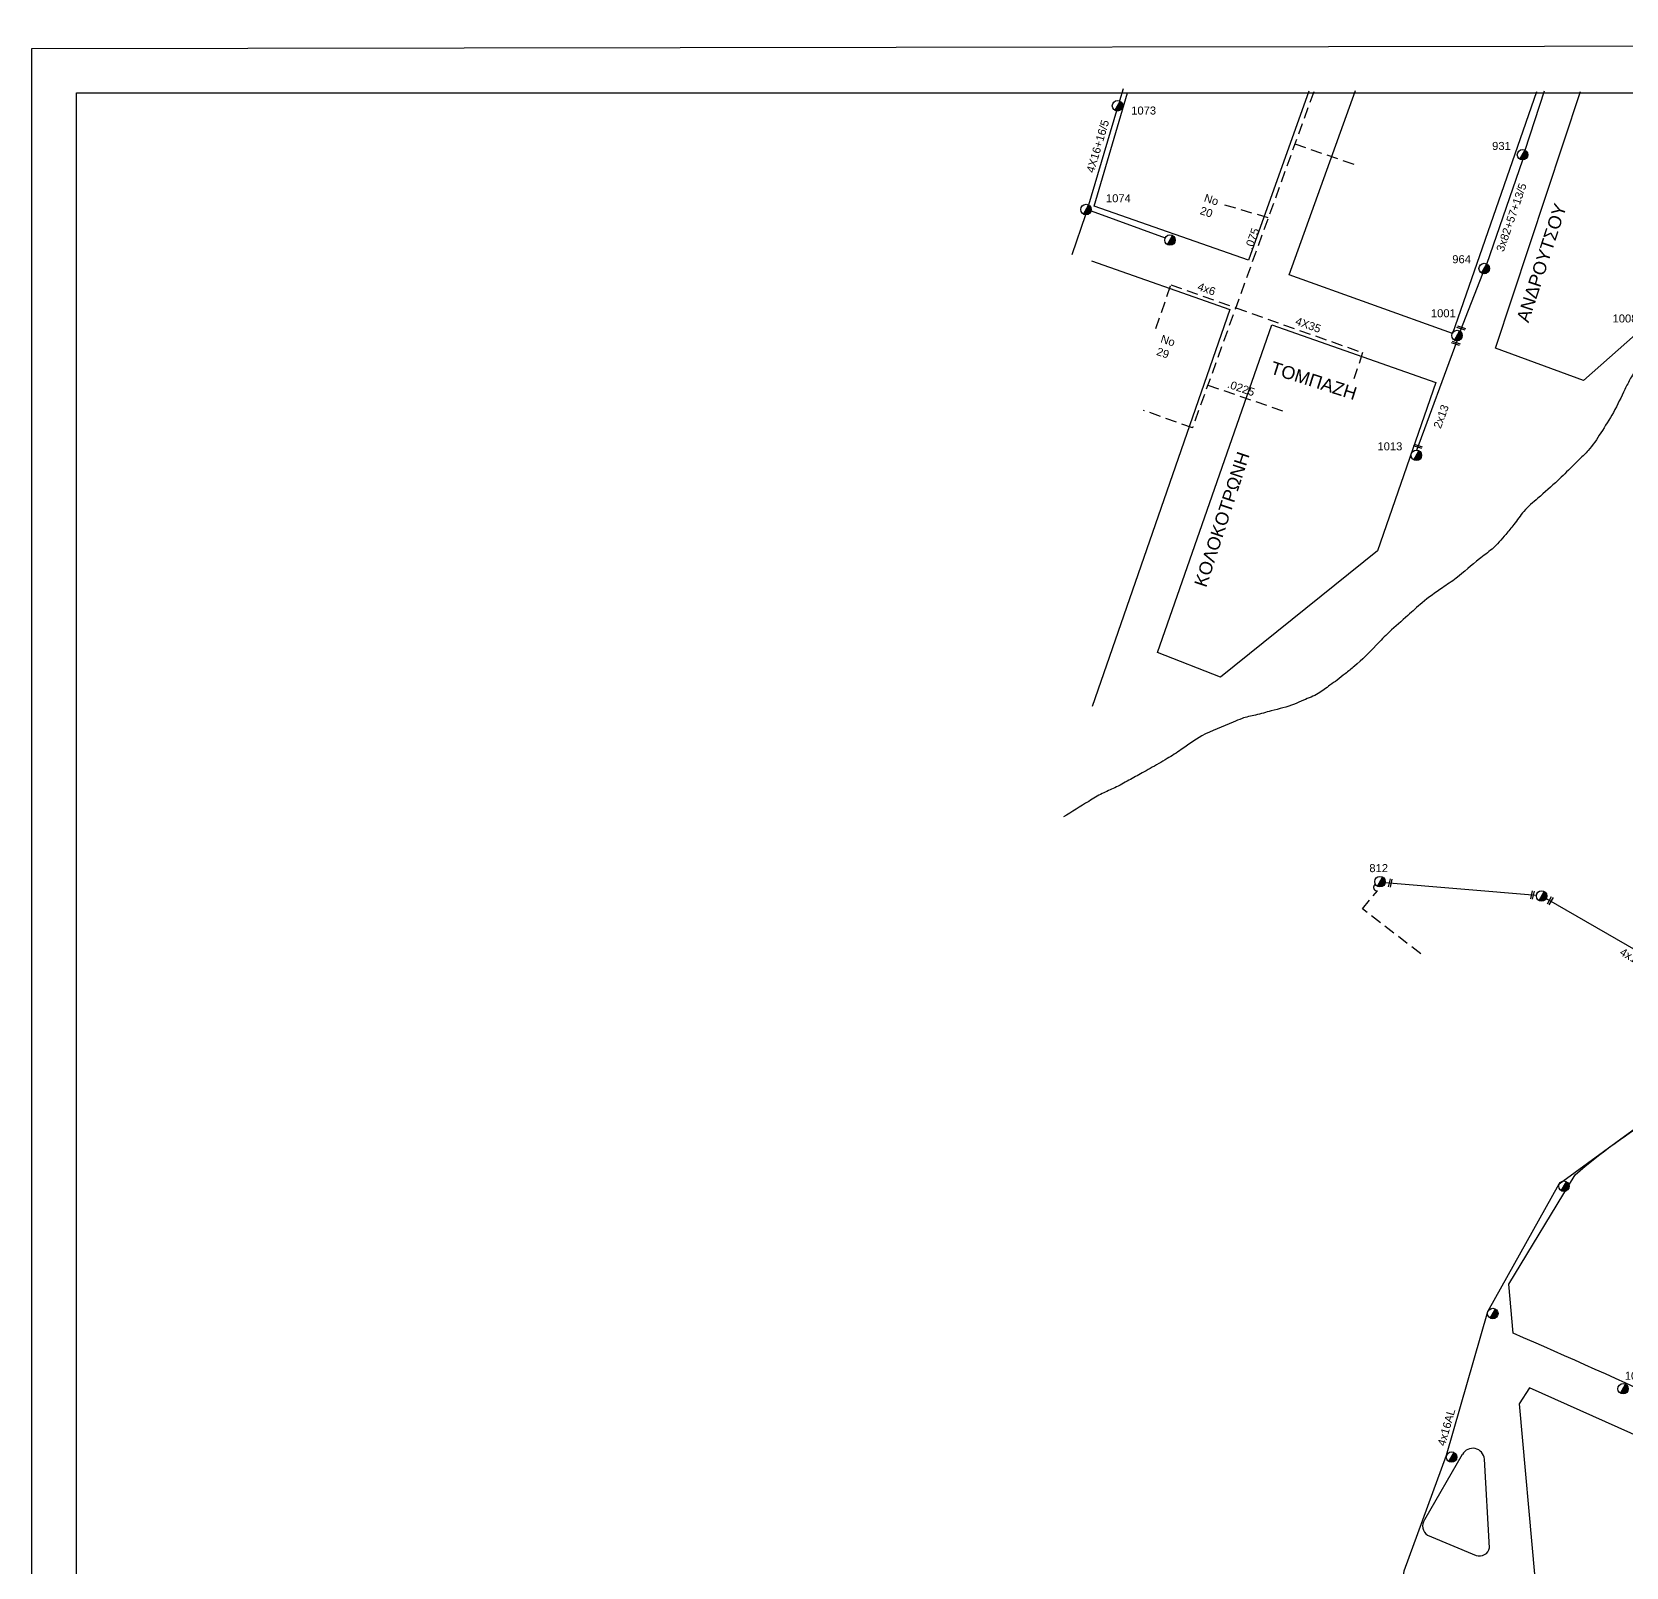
# Model space of a CAD drawing. Header units: millimetres. Extents: x 1091 to 3521, y 1177 to 2968.
# Drawn here: x 1091.3 to 1449.9, y 2623.2 to 2968.4 of the extents above; entities that cross this region are included whole.
import ezdxf
from ezdxf.enums import TextEntityAlignment as Align

# ---------------------------------------------------------------- set-up
doc = ezdxf.new("R2010")
doc.units = ezdxf.units.MM
doc.linetypes.add('DASHED', pattern=[19.05, 12.7, -6.35])
for name, color, linetype, lineweight in [('2x13', 7, 'Continuous', 30), ('3x82+57+13_5', 7, 'Continuous', 30), ('4X16+16_5', 7, 'Continuous', 30), ('4X35', 7, 'DASHED', 30), ('Άγνωστα', 7, 'Continuous', 30), ('Γυμνά εναέρια ΧΤ (3Φ)   4x16AL', 7, 'Continuous', 30), ('Υπόγεια Καλώδια Δικτύου ΧΤ   .075', 7, 'DASHED', 30), ('Υπόγεια καλώδια Παροχών ΧΤ   .0225', 7, 'DASHED', 30), ('Υπόγεια καλώδια Παροχών ΧΤ   4x6', 7, 'DASHED', 30)]:
    doc.layers.add(name, color=color, linetype=linetype, lineweight=lineweight)
for name, color, linetype in [('TEXT ΚΑΛΩΔΙΩΝ', 7, 'Continuous'), ('ΑΓΝΩΣΤΟ ΕΝΑΕΡΙΟ ΚΑΛΩΔΙΟ', 7, 'Continuous'), ('ΑΓΝΩΣΤΟ ΥΠΟΓΕΙΟ ΚΑΛΩΔΙΟ', 7, 'DASHED'), ('Μηχανική τομή', 7, 'Continuous'), ('Στύλος ΦΜ', 7, 'Continuous'), ('Στύλος ΦΜ @ 1', 7, 'Continuous'), ('Υπόβαθρο ΔΕΗ', 7, 'Continuous')]:
    doc.layers.add(name, color=color, linetype=linetype)
doc.styles.add('arial', font='arial.ttf')
doc.styles.get("Standard").update_dxf_attribs({"font": 'arial.ttf', "height": 1.8})
doc.styles.add('style1', font='arial.ttf', dxfattribs={"height": 1.8})

# ---------------------------------------------------------------- blocks, each defined once
blk = doc.blocks.new('ΥΠΑΡΧΩΝ ΤΣΙΜΕΝΤΕΝΙΟΣ ΣΤΥΛΟΣ')
at = {"layer": 'Στύλος ΦΜ'}
blk.add_hatch(color=7, dxfattribs=at).paths.add_polyline_path([(-1.29, -2.28, 0.574793), (2.62, 0, 0.268822), (1.3, 2.27)])
at = {"layer": 'Στύλος ΦΜ', "color": 7}
blk.add_line((-1.29, -2.28), (1.3, 2.27), dxfattribs=at)
blk.add_circle((0, 0), 2.62, dxfattribs=at)
at = {"layer": 'Στύλος ΦΜ', "flags": 4}
for tag, p in [('ΑΡΙΘΜΟΣ', (-4.68, 8.05)), ('ΤΥΠΟΣ', (-4.91, 3.03))]:
    blk.add_attdef(tag, p, '', height=4, dxfattribs=at)
blk = doc.blocks.new('ΜΗΧΑΝΙΚΗ ΤΟΜΗ')
at = {"layer": 'Μηχανική τομή', "ltscale": 40}
for p, q in [((-3.8, 1.2), (3.8, 1.2)), ((3.8, -0.3), (-3.8, -0.3))]:
    blk.add_line(p, q, dxfattribs=at)

msp = doc.modelspace()

# ---------------------------------------------------------------- linework, layer by layer
at = {"layer": '2x13', "color": 7, "lineweight": -3, "ltscale": 0.1}
msp.add_lwpolyline([(1402.81, 2874.37), (1411.87, 2898.95)], dxfattribs=at)
at = {"layer": '3x82+57+13_5', "color": 7, "lineweight": -3, "ltscale": 0.1}
for points in [[(1427.17, 2941.8), (1431.54, 2955.17)], [(1418.55, 2916.21), (1426.62, 2939.61)], [(1412.58, 2901.05), (1417.63, 2914.06)]]:
    msp.add_lwpolyline(points, dxfattribs=at)
at = {"layer": '4X16+16_5', "color": 7, "lineweight": -3, "ltscale": 0.1}
for points in [[(1336.73, 2955.59), (1335.92, 2952.87)], [(1335.26, 2950.62), (1328.98, 2929.48)], [(1328.27, 2927.29), (1325.24, 2918.25)]]:
    msp.add_lwpolyline(points, dxfattribs=at)
at = {"layer": '4X35', "color": 7, "lineweight": -3, "ltscale": 0.2}
for points in [[(1362.07, 2906.38), (1390.61, 2896.29)], [(1390.61, 2896.29), (1390.61, 2896.29), (1388.66, 2890.42)]]:
    msp.add_lwpolyline(points, dxfattribs=at)
at = {"layer": 'Άγνωστα', "lineweight": -3, "ltscale": 0.1}
for points in [[(3521.49, 1936.89), (1091.31, 1933.19), (1091.31, 2964.7), (3521.49, 2968.4)], [(3374.53, 1943.19), (1101.31, 1943.19), (1101.31, 2954.7), (3374.53, 2954.7)]]:
    msp.add_lwpolyline(points, close=True, dxfattribs=at)
at = {"layer": 'ΑΓΝΩΣΤΟ ΕΝΑΕΡΙΟ ΚΑΛΩΔΙΟ', "color": 7, "lineweight": -3, "ltscale": 0.1}
msp.add_lwpolyline([(1329.54, 2928.18), (1346.23, 2922.13)], dxfattribs=at)
at = {"layer": 'ΑΓΝΩΣΤΟ ΥΠΟΓΕΙΟ ΚΑΛΩΔΙΟ', "color": 7, "lineweight": -3, "ltscale": 0.2}
for points in [[(1375.38, 2943.22), (1389.23, 2938.47)], [(1369.38, 2926.6), (1358.72, 2929.72)], [(1352.31, 2879.36), (1341.31, 2883.31)]]:
    msp.add_lwpolyline(points, dxfattribs=at)
at = {"layer": 'ΑΓΝΩΣΤΟ ΥΠΟΓΕΙΟ ΚΑΛΩΔΙΟ', "color": 5, "lineweight": -3, "ltscale": 0.2}
msp.add_lwpolyline([(1403.67, 2761.1), (1390.57, 2771.2), (1393.94, 2775.26, -0.804524), (1393.49, 2776.75, 1.302241)], format="xyb", dxfattribs=at)
at = {"layer": 'Γυμνά εναέρια ΧΤ (3Φ)   4x16AL', "color": 5, "lineweight": -3, "ltscale": 0.1}
for points in [[(1395.67, 2777.15), (1429.7, 2774.29)], [(1431.88, 2773.53), (1479.63, 2746.06)]]:
    msp.add_lwpolyline(points, dxfattribs=at)
at = {"layer": 'Γυμνά εναέρια ΧΤ (3Φ)   4x16AL', "color": 85, "lineweight": -3, "ltscale": 0.1}
msp.add_lwpolyline([(1384.49, 2498.58), (1389.52, 2530.2), (1393.29, 2564.21), (1396.89, 2597.11), (1399.95, 2622.41), (1409.5, 2648.4), (1418.79, 2680.67), (1434.84, 2709.4), (1457.56, 2726)], dxfattribs=at)
at = {"layer": 'Υπόβαθρο ΔΕΗ', "lineweight": -3, "ltscale": 0.1}
for points in [[(1378.48, 2955.09), (1364.96, 2917.07), (1330.2, 2929.23), (1337.71, 2954.72)], [(1429.72, 2954.89), (1410.79, 2900.56), (1374.08, 2913.81), (1389, 2955.25)], [(1482.01, 2955.03), (1467.58, 2914.16), (1440.27, 2890.05), (1420.51, 2897.27), (1439.64, 2954.99)], [(1329.6, 2916.9), (1360.76, 2905.96), (1329.8, 2816.74)], [(1413.03, 2648.57), (1404.53, 2633.87)], [(1419.15, 2627.58), (1418, 2647.5)], [(1405.22, 2630.38), (1416.13, 2625.86)]]:
    msp.add_lwpolyline(points, dxfattribs=at)
for points in [[(1358.62, 2823.35), (1344.47, 2828.83), (1370.17, 2902.52), (1407.04, 2889.58), (1393.99, 2851.71)], [(1466.85, 2605.01), (1469.12, 2607.06), (1465.18, 2646.99), (1428.11, 2663.54), (1425.81, 2659.94), (1429.36, 2620.83)]]:
    msp.add_lwpolyline(points, close=True, dxfattribs=at)
msp.add_lwpolyline([(1424.47, 2675.81), (1423.51, 2686.83), (1438.43, 2711.45, -0.040882), (1456.88, 2724.87), (1463.48, 2662.39), (1461.24, 2659.31, 0.006676), (1424.47, 2675.81, -1.666506)], format="xyb", dxfattribs=at)
for centre, radius, start, end in [((1415.36, 2647.29), 2.65, 4.5323, 151.1207), ((1406.49, 2632.45), 2.42, 144.1116, 238.3659), ((1416.9, 2628.02), 2.29, 250.321, 348.9701)]:
    msp.add_arc(centre, radius, start, end, dxfattribs=at)
for points in [[(1560.21, 2954.67), (1559.82, 2951.76), (1557.94, 2949.11), (1555.12, 2946.01), (1553.2, 2945), (1550.08, 2943.04), (1546.59, 2940.2), (1545.1, 2938.51), (1543.49, 2937.09), (1540.61, 2934.65), (1538.28, 2933.14), (1535, 2931.26), (1530.67, 2928.5), (1527.42, 2926.5), (1523.4, 2923.79), (1521.28, 2921.91), (1518.77, 2920.04), (1515.62, 2918.27), (1512, 2916.4), (1509.87, 2914.74), (1507.05, 2912.85), (1504.92, 2912.13), (1501.58, 2911.58), (1497.53, 2911.19), (1493.42, 2911.08), (1490.63, 2910.91), (1487.26, 2910.42), (1485.4, 2909.88), (1482.28, 2908.99), (1480.1, 2907.83), (1477.69, 2906.39), (1476.1, 2905.35), (1474.85, 2904.64), (1473.37, 2904.04), (1470.43, 2903.39), (1467.16, 2902.62), (1464.7, 2901.91), (1461.48, 2900.7), (1458.98, 2899.34), (1456.84, 2897.74), (1454.26, 2895.36), (1452.6, 2893.18), (1450.88, 2890.53), (1449.61, 2888.03), (1447, 2882.85), (1444.17, 2878.22), (1441.35, 2874.28), (1439.46, 2872.39), (1436.06, 2869.04), (1434.53, 2867.56), (1430.02, 2863.55), (1426.89, 2860.59), (1424.62, 2857.62), (1422.81, 2855.43), (1419.72, 2852.13), (1416.87, 2849.91), (1411.62, 2845.55), (1408.57, 2843.42), (1403.97, 2840.03), (1400.77, 2837.19), (1396.61, 2833.45), (1393.65, 2830.48), (1388.75, 2825.76), (1386.7, 2824.1), (1384.9, 2822.68), (1383.27, 2821.5), (1380.62, 2819.65), (1377.33, 2818.14), (1375.26, 2817.25), (1370.06, 2815.74), (1366.5, 2814.79), (1363.48, 2814.02), (1361.5, 2813.19), (1354.43, 2810.1), (1349.8, 2807.02), (1346.66, 2805), (1342.8, 2802.79), (1340.99, 2801.78), (1338.01, 2800.13), (1334.86, 2798.43), (1332.04, 2797.16), (1329.01, 2795.4), (1323.31, 2791.89)], [(1335.62, 2394.14), (1344.53, 2394.43), (1360.48, 2397.96), (1368.34, 2400.9), (1382.02, 2406.76), (1392.47, 2412.29), (1404.4, 2419.53), (1414.47, 2426.51), (1424.18, 2433.66), (1440.74, 2446.25), (1456.58, 2459.8), (1469.4, 2472.03), (1484.71, 2486.71), (1500.03, 2502.92), (1512.41, 2518.15), (1525.7, 2534.19), (1538.08, 2550.11), (1545.44, 2560.09), (1553.43, 2571.17), (1563.13, 2584.01), (1572.27, 2596), (1582.59, 2608.49), (1588.81, 2615.95), (1597.54, 2625.89), (1607.98, 2637.46), (1622.14, 2651.57), (1629.32, 2657.89), (1640, 2666.91), (1650.61, 2676.5), (1659.43, 2684.72), (1668.7, 2693.39), (1689.74, 2710.46), (1708.26, 2725.06), (1725.86, 2739.38), (1739.9, 2751.78), (1756.42, 2767.09), (1769.1, 2780.57), (1783, 2797.11), (1792.76, 2809.93), (1802.17, 2823.54), (1812.07, 2839.71), (1821.05, 2855.6), (1829.39, 2868.85), (1841, 2886.39), (1851.12, 2901.71), (1861.81, 2917.22), (1872.99, 2931.09), (1887.34, 2947.5), (1892.81, 2952.88)]]:
    msp.add_spline(points, degree=3, dxfattribs=at)
msp.add_open_spline([(1335.62, 2395.81), (1336.34, 2395.82), (1337.06, 2395.82), (1339.21, 2395.84), (1340.64, 2395.87), (1343.27, 2395.99), (1344.48, 2396.09), (1346.9, 2396.36), (1348.11, 2396.54), (1351.72, 2397.19), (1354.12, 2397.77), (1358.13, 2398.94), (1359.76, 2399.47), (1362.99, 2400.61), (1364.6, 2401.22), (1367.63, 2402.41), (1369.06, 2402.97), (1371.9, 2404.12), (1373.31, 2404.7), (1376.69, 2406.13), (1378.64, 2407), (1382.85, 2408.99), (1385.09, 2410.14), (1389.15, 2412.33), (1390.97, 2413.35), (1394.59, 2415.42), (1396.39, 2416.48), (1400.22, 2418.81), (1402.25, 2420.1), (1406.26, 2422.75), (1408.24, 2424.12), (1413.14, 2427.59), (1416.05, 2429.72), (1420.99, 2433.36), (1423.02, 2434.88), (1427.09, 2437.9), (1429.12, 2439.41), (1434.15, 2443.21), (1437.14, 2445.51), (1444.06, 2451.04), (1447.96, 2454.32), (1453.69, 2459.41), (1455.6, 2461.15), (1459.36, 2464.68), (1461.23, 2466.47), (1464.92, 2470.03), (1466.74, 2471.79), (1470.4, 2475.3), (1472.23, 2477.04), (1477.73, 2482.27), (1481.39, 2485.75), (1488.55, 2492.85), (1492.05, 2496.47), (1496.91, 2501.86), (1498.38, 2503.55), (1501.26, 2506.97), (1502.68, 2508.7), (1505.81, 2512.59), (1507.52, 2514.75), (1510.54, 2518.5), (1511.83, 2520.09), (1514.44, 2523.25), (1515.75, 2524.82), (1519.68, 2529.52), (1522.3, 2532.64), (1527.41, 2538.95), (1529.93, 2542.15), (1534.8, 2548.51), (1537.17, 2551.66), (1541.05, 2556.89), (1542.57, 2558.96), (1545.96, 2563.67), (1547.84, 2566.31), (1550.94, 2570.6), (1552.15, 2572.26), (1554.6, 2575.54), (1555.84, 2577.18), (1558.42, 2580.57), (1559.76, 2582.33), (1562.59, 2586.05), (1564.07, 2588.03), (1567.05, 2591.99), (1568.55, 2593.97), (1571.26, 2597.43), (1572.46, 2598.92), (1574.88, 2601.87), (1576.1, 2603.33), (1578.56, 2606.27), (1579.8, 2607.75), (1582.54, 2611.04), (1584.05, 2612.87), (1586.68, 2616.03), (1587.8, 2617.36), (1590.07, 2619.99), (1591.22, 2621.29), (1593.81, 2624.22), (1595.26, 2625.84), (1598.15, 2629.09), (1599.6, 2630.72), (1603.17, 2634.7), (1605.3, 2637.05), (1609.65, 2641.68), (1611.86, 2643.97), (1616.26, 2648.34), (1618.44, 2650.44), (1622.85, 2654.49), (1625.07, 2656.45), (1629.56, 2660.29), (1631.83, 2662.18), (1635.63, 2665.38), (1637.18, 2666.68), (1641.77, 2670.66), (1644.77, 2673.39), (1649.56, 2677.8), (1651.36, 2679.46), (1654.94, 2682.79), (1656.73, 2684.46), (1660.28, 2687.82), (1662.05, 2689.52), (1665.18, 2692.45), (1666.52, 2693.69), (1669.26, 2696.12), (1670.64, 2697.32), (1674.84, 2700.86), (1677.68, 2703.15), (1683.03, 2707.36), (1685.53, 2709.3), (1693, 2715.11), (1697.95, 2719.01), (1705.34, 2724.87), (1707.79, 2726.82), (1712.69, 2730.71), (1715.12, 2732.67), (1719.85, 2736.52), (1722.14, 2738.41), (1728.94, 2744.18), (1733.37, 2748.16), (1740.52, 2754.58), (1743.24, 2757.01), (1748.6, 2761.91), (1751.25, 2764.38), (1755.91, 2768.92), (1757.94, 2770.97), (1761.94, 2775.16), (1763.91, 2777.29), (1769.01, 2782.94), (1772.1, 2786.49), (1778.15, 2793.7), (1781.11, 2797.36), (1789.42, 2808.02), (1794.6, 2815.15), (1801.5, 2825.53), (1803.47, 2828.61), (1806.9, 2834.17), (1808.38, 2836.64), (1811.3, 2841.69), (1812.73, 2844.27), (1815.62, 2849.45), (1817.06, 2852.05), (1819.5, 2856.28), (1820.48, 2857.91), (1822.45, 2861.14), (1823.46, 2862.74), (1826.07, 2866.84), (1827.69, 2869.31), (1830.94, 2874.25), (1832.57, 2876.71), (1836.34, 2882.38), (1838.47, 2885.59), (1842.73, 2892.02), (1844.86, 2895.24), (1848.41, 2900.62), (1849.83, 2902.78), (1852.69, 2907.1), (1854.13, 2909.26), (1856.89, 2913.28), (1858.2, 2915.14), (1860.9, 2918.81), (1862.29, 2920.62), (1865.12, 2924.19), (1866.55, 2925.94), (1869.38, 2929.37), (1870.77, 2931.03), (1873.55, 2934.37), (1874.93, 2936.04), (1879.14, 2941.04), (1882.01, 2944.34), (1886.07, 2948.6), (1887.12, 2949.67), (1889.25, 2951.77), (1890.32, 2952.8), (1891.48, 2953.92), (1891.56, 2954), (1891.65, 2954.08)], degree=3, knots=[0, 0, 0, 0, 2.166148, 2.166148, 6.498445, 6.498445, 10.265763, 10.265763, 14.03308, 14.03308, 21.567715, 21.567715, 26.783111, 26.783111, 31.998507, 31.998507, 36.609107, 36.609107, 41.219706, 41.219706, 47.702734, 47.702734, 55.361699, 55.361699, 61.656862, 61.656862, 67.952024, 67.952024, 75.225312, 75.225312, 82.498599, 82.498599, 93.336109, 93.336109, 100.938237, 100.938237, 108.540365, 108.540365, 119.906013, 119.906013, 135.262764, 135.262764, 143.046265, 143.046265, 150.829766, 150.829766, 158.421213, 158.421213, 166.01266, 166.01266, 181.195553, 181.195553, 196.378447, 196.378447, 203.139727, 203.139727, 209.901007, 209.901007, 218.17125, 218.17125, 224.294478, 224.294478, 230.417706, 230.417706, 242.664163, 242.664163, 254.910619, 254.910619, 266.752825, 266.752825, 274.488922, 274.488922, 284.205481, 284.205481, 290.332499, 290.332499, 296.459518, 296.459518, 303.102773, 303.102773, 310.521928, 310.521928, 317.941082, 317.941082, 323.632036, 323.632036, 329.322989, 329.322989, 335.111928, 335.111928, 342.21937, 342.21937, 347.401444, 347.401444, 352.583519, 352.583519, 359.110119, 359.110119, 365.636719, 365.636719, 375.115877, 375.115877, 384.595036, 384.595036, 393.595586, 393.595586, 402.417975, 402.417975, 411.240365, 411.240365, 417.351182, 417.351182, 429.572817, 429.572817, 436.920313, 436.920313, 444.267808, 444.267808, 451.615303, 451.615303, 457.062825, 457.062825, 462.510346, 462.510346, 473.405389, 473.405389, 482.870876, 482.870876, 501.801851, 501.801851, 511.190138, 511.190138, 520.578425, 520.578425, 529.535879, 529.535879, 547.450786, 547.450786, 558.371689, 558.371689, 569.292592, 569.292592, 578.03359, 578.03359, 586.774588, 586.774588, 600.952588, 600.952588, 615.130587, 615.130587, 641.674, 641.674, 652.706754, 652.706754, 661.38308, 661.38308, 670.280364, 670.280364, 679.177647, 679.177647, 684.825847, 684.825847, 690.474048, 690.474048, 699.322624, 699.322624, 708.1712, 708.1712, 719.749064, 719.749064, 731.326928, 731.326928, 739.082483, 739.082483, 746.838037, 746.838037, 753.616582, 753.616582, 760.393168, 760.393168, 767.169755, 767.169755, 773.671582, 773.671582, 780.173409, 780.173409, 793.177063, 793.177063, 797.627508, 797.627508, 802.077954, 802.077954, 802.435638, 802.435638, 802.435638, 802.435638], dxfattribs=at)
at = {"layer": 'Υπόγεια Καλώδια Δικτύου ΧΤ   .075', "color": 7, "lineweight": -3, "ltscale": 0.2}
msp.add_lwpolyline([(1379.61, 2954.93), (1352.31, 2879.36)], dxfattribs=at)
at = {"layer": 'Υπόγεια καλώδια Παροχών ΧΤ   .0225', "color": 7, "lineweight": -3, "ltscale": 0.2}
msp.add_lwpolyline([(1355.79, 2888.98), (1373.49, 2882.91)], dxfattribs=at)
at = {"layer": 'Υπόγεια καλώδια Παροχών ΧΤ   4x6', "color": 7, "lineweight": -3, "ltscale": 0.2}
for points in [[(1344.13, 2901.72), (1347.5, 2911.53)], [(1347.5, 2911.53), (1362.07, 2906.38)]]:
    msp.add_lwpolyline(points, dxfattribs=at)

# ---------------------------------------------------------------- block references
at = {"layer": 'Μηχανική τομή', "lineweight": -3, "xscale": 0.2499999999999679, "yscale": 0.2499999999999679, "zscale": 0.2499999999999679}
for p, rotation in [((1412.76, 2901.72), 342.3251469987433), ((1411.54, 2898.26), 342.3251469987433), ((1403.01, 2875.13), 342.3251469987433), ((1396.7, 2777.06), 256.6501952748029), ((1428.7, 2774.37), 256.6501952748029), ((1432.71, 2773.11), 239.7768798374238)]:
    msp.add_blockref('ΜΗΧΑΝΙΚΗ ΤΟΜΗ', p, dxfattribs=dict(at, rotation=rotation))
at = {"layer": 'Στύλος ΦΜ @ 1', "lineweight": -3, "ltscale": 40}
ref = msp.add_blockref('ΥΠΑΡΧΩΝ ΤΣΙΜΕΝΤΕΝΙΟΣ ΣΤΥΛΟΣ', (1335.48, 2951.78), dxfattribs=dict(at, xscale=0.4499999999998181, yscale=0.4499999999998181, zscale=0.4499999999998181))
ref.add_attrib('ΤΥΠΟΣ', '1073', (1338.56, 2949.82), dxfattribs={"layer": 'Στύλος ΦΜ', "height": 1.8, "flags": 4})
ref = msp.add_blockref('ΥΠΑΡΧΩΝ ΤΣΙΜΕΝΤΕΝΙΟΣ ΣΤΥΛΟΣ', (1426.58, 2940.78), dxfattribs=dict(at, xscale=0.4499999999998181, yscale=0.4499999999998181, zscale=0.4499999999998181))
ref.add_attrib('ΤΥΠΟΣ', '931', (1419.74, 2941.86), dxfattribs={"layer": 'Στύλος ΦΜ', "height": 1.8, "flags": 4})
ref = msp.add_blockref('ΥΠΑΡΧΩΝ ΤΣΙΜΕΝΤΕΝΙΟΣ ΣΤΥΛΟΣ', (1328.4, 2928.46), dxfattribs=dict(at, xscale=0.4499999999998181, yscale=0.4499999999998181, zscale=0.4499999999998181))
ref.add_attrib('ΤΥΠΟΣ', '1074', (1332.88, 2930.1), dxfattribs={"layer": 'Στύλος ΦΜ', "height": 1.8, "flags": 4})
at = {"layer": 'Στύλος ΦΜ @ 1', "lineweight": -3, "ltscale": 40, "xscale": 0.4499999999998181, "yscale": 0.4499999999998181, "zscale": 0.4499999999998181}
for p in [(1347.28, 2921.6), (1430.86, 2774.11), (1435.88, 2708.86), (1419.88, 2680.23), (1410.6, 2647.97)]:
    msp.add_blockref('ΥΠΑΡΧΩΝ ΤΣΙΜΕΝΤΕΝΙΟΣ ΣΤΥΛΟΣ', p, dxfattribs=at)
at = {"layer": 'Στύλος ΦΜ @ 1', "lineweight": -3, "ltscale": 40}
ref = msp.add_blockref('ΥΠΑΡΧΩΝ ΤΣΙΜΕΝΤΕΝΙΟΣ ΣΤΥΛΟΣ', (1417.96, 2915.19), dxfattribs=dict(at, xscale=0.4499999999998181, yscale=0.4499999999998181, zscale=0.4499999999998181))
ref.add_attrib('ΤΥΠΟΣ', '964', (1410.77, 2916.39), dxfattribs={"layer": 'Στύλος ΦΜ', "height": 1.8, "flags": 4})
ref = msp.add_blockref('ΥΠΑΡΧΩΝ ΤΣΙΜΕΝΤΕΝΙΟΣ ΣΤΥΛΟΣ', (1411.84, 2900.13), dxfattribs=dict(at, xscale=0.4499999999998181, yscale=0.4499999999998181, zscale=0.4499999999998181))
ref.add_attrib('ΤΥΠΟΣ', '1001', (1405.96, 2904.24), dxfattribs={"layer": 'Στύλος ΦΜ', "height": 1.8, "flags": 4})
ref = msp.add_blockref('ΥΠΑΡΧΩΝ ΤΣΙΜΕΝΤΕΝΙΟΣ ΣΤΥΛΟΣ', (1455.09, 2900.57), dxfattribs=dict(at, xscale=0.4499999999998181, yscale=0.4499999999998181, zscale=0.4499999999998181))
ref.add_attrib('ΤΥΠΟΣ', '1008', (1446.82, 2903.07), dxfattribs={"layer": 'Στύλος ΦΜ', "height": 1.8, "flags": 4})
ref = msp.add_blockref('ΥΠΑΡΧΩΝ ΤΣΙΜΕΝΤΕΝΙΟΣ ΣΤΥΛΟΣ', (1402.7, 2873.2), dxfattribs=dict(at, xscale=0.4499999999998181, yscale=0.4499999999998181, zscale=0.4499999999998181))
ref.add_attrib('ΤΥΠΟΣ', '1013', (1393.95, 2874.32), dxfattribs={"layer": 'Στύλος ΦΜ', "height": 1.8, "flags": 4})
ref = msp.add_blockref('ΥΠΑΡΧΩΝ ΤΣΙΜΕΝΤΕΝΙΟΣ ΣΤΥΛΟΣ', (1394.51, 2777.34), dxfattribs=dict(at, xscale=0.4499999999998181, yscale=0.4499999999998181, zscale=0.4499999999998181))
ref.add_attrib('ΤΥΠΟΣ', '812', (1392.12, 2779.48), dxfattribs={"layer": 'Στύλος ΦΜ', "height": 1.8, "flags": 4})
ref = msp.add_blockref('ΥΠΑΡΧΩΝ ΤΣΙΜΕΝΤΕΝΙΟΣ ΣΤΥΛΟΣ', (1449.18, 2663.33), dxfattribs=dict(at, xscale=0.4499999999998181, yscale=0.4499999999998181, zscale=0.4499999999998181))
ref.add_attrib('ΤΥΠΟΣ', '105', (1449.57, 2665.34), dxfattribs={"layer": 'Στύλος ΦΜ', "height": 1.8, "flags": 4})

# ---------------------------------------------------------------- texts
at = {"lineweight": -3, "ltscale": 40, "char_height": 2.9, "width": 64.8866, "attachment_point": 1, "style": 'arial'}
for s, insert, rotation in [('ΑΝΔΡΟΥΤΣΟΥ', (1425.15, 2903.77), 71.8511), ('ΤΟΜΠΑΖΗ', (1370.51, 2894.41), 342.4025), ('ΚΟΛΟΚΟΤΡΩΝΗ', (1352.65, 2844.23), 71.8511)]:
    msp.add_mtext(s, dxfattribs=dict(at, insert=insert, rotation=rotation))
at = {"layer": 'TEXT ΚΑΛΩΔΙΩΝ', "lineweight": -3, "ltscale": 0.1}
for s, rotation, style, p in [('4X16+16/5', 73.4639, 'arial', (1331.03, 2942.7)), ('3x82+57+13/5', 70.9589, 'arial', (1424.07, 2926.7)), ('  .075', 70.1389, 'arial', (1365.5, 2921.24)), ('4x6', 340.5326, 'arial', (1355.52, 2910.6)), ('4X35', 340.5326, 'arial', (1378.38, 2902.52)), ('  .0225', 341.0646, 'arial', (1362.62, 2888.54)), ('2x13', 69.7619, 'style1', (1408.26, 2881.92)), ('4x16AL', 330.0869, 'arial', (1452.4, 2759.65)), ('4x16AL', 73.9529, 'arial', (1409.43, 2654.66))]:
    msp.add_text(s, height=1.8, rotation=rotation, dxfattribs=dict(at, style=style)).set_placement(p, align=Align.MIDDLE_CENTER)
at = {"layer": 'Άγνωστα', "color": 7, "lineweight": -3}
note = msp.add_mtext_dynamic_manual_height_columns('No ', width=1.8, gutter_width=2.31, heights=[0.0453, 0], dxfattribs=dict(at, insert=(1351.45, 2933.32), char_height=1.8, attachment_point=1, rotation=341.8744))
for column, words in zip(note.columns.linked_columns, ['20']):
    column.text = words
note = msp.add_mtext_dynamic_manual_height_columns('No ', width=1.8, gutter_width=2.31, heights=[0.0453, 0], dxfattribs=dict(at, insert=(1341.67, 2901.64), char_height=1.8, attachment_point=1, rotation=341.8744))
for column, words in zip(note.columns.linked_columns, ['29']):
    column.text = words

doc.saveas('drawing.dxf')
